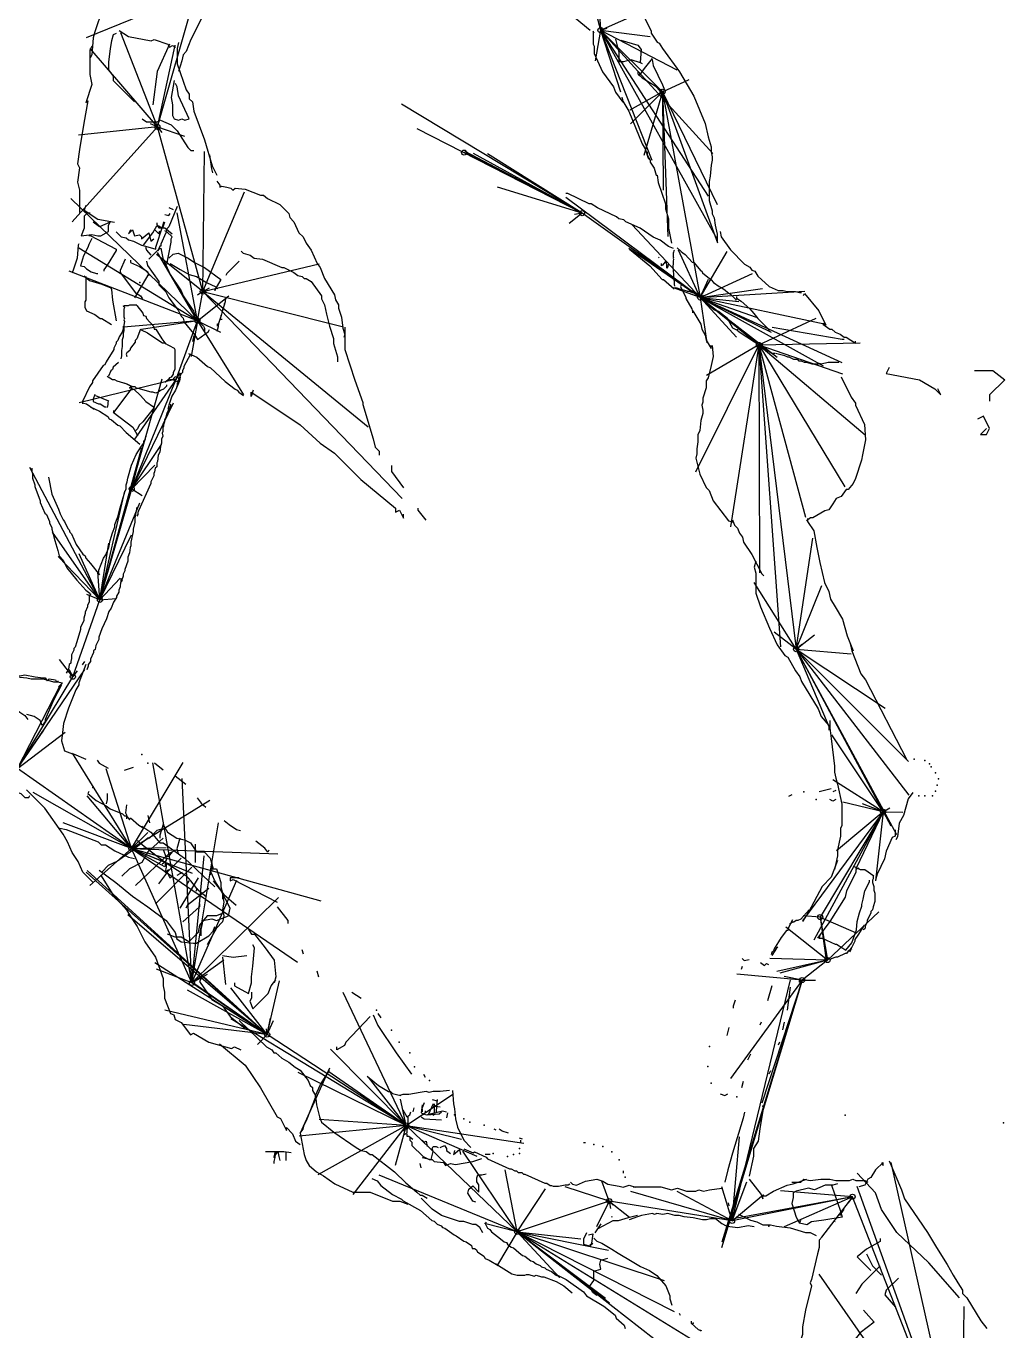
# Model space of a CAD drawing. Header units: millimetres. Extents: x -8 to 158, y -16 to 290.
# Drawn here: x 14.8 to 53.4, y 140.5 to 191.9 of the extents above; entities that cross this region are included whole.
import ezdxf

# ---------------------------------------------------------------- set-up
doc = ezdxf.new("R2010")
doc.units = ezdxf.units.MM
doc.linetypes.add('DASH', pattern=[0.6, 0.3, -0.3])

msp = doc.modelspace()

# ---------------------------------------------------------------- linework, layer by layer
at = {"layer": 'Shots', "color": 1}
for p, q in [((35.948, 197.602), (37.466, 191.752)), ((20.02, 187.938), (21.528, 193.208)), ((37.466, 191.752), (39.918, 189.324)), ((39.918, 189.324), (41.396, 181.222)), ((21.81, 181.456), (20.02, 187.938)), ((36.746, 184.542), (32.1, 186.928)), ((41.396, 181.222), (36.746, 184.542)), ((21.596, 180.306), (21.81, 181.456)), ((41.396, 181.222), (41.396, 181.222)), ((41.396, 181.222), (43.712, 179.35)), ((20.764, 178.002), (21.596, 180.306)), ((43.712, 179.35), (45.172, 167.366)), ((19.01, 173.682), (20.764, 178.002)), ((17.758, 169.31), (19.01, 173.682)), ((16.69, 166.278), (17.758, 169.31)), ((45.172, 167.366), (48.6, 160.962)), ((14.508, 162.664), (16.69, 166.278)), ((18.994, 159.51), (14.508, 162.664)), ((48.6, 160.962), (46.126, 156.812)), ((21.378, 154.216), (18.994, 159.51)), ((46.126, 156.812), (46.414, 155.12)), ((46.414, 155.12), (45.41, 154.328)), ((24.342, 152.182), (21.378, 154.216)), ((29.82, 148.602), (24.342, 152.182)), ((34.194, 144.412), (29.82, 148.602)), ((37.81, 145.624), (34.194, 144.412)), ((42.65, 144.84), (37.81, 145.624)), ((47.4, 145.794), (42.65, 144.84)), ((51.718, 134.686), (47.4, 145.794))]:
    msp.add_line(p, q, dxfattribs=at)
for centre in [(37.466, 191.752), (39.918, 189.324), (20.02, 187.938), (32.1, 186.928), (36.746, 184.542), (21.81, 181.456), (41.396, 181.222), (41.396, 181.222), (21.596, 180.306), (43.712, 179.35), (20.764, 178.002), (19.01, 173.682), (17.758, 169.31), (45.172, 167.366), (16.69, 166.278), (48.6, 160.962), (18.994, 159.51), (46.126, 156.812), (46.414, 155.12), (21.378, 154.216), (45.41, 154.328), (24.342, 152.182), (29.82, 148.602), (37.81, 145.624), (47.4, 145.794), (34.194, 144.412), (42.65, 144.84)]:
    msp.add_circle(centre, 0.1, dxfattribs=at)
at = {"layer": 'Sketch', "color": 0}
for points in [[(34.146, 198.556), (34.146, 198.196), (34.226, 197.796), (34.266, 197.596), (34.586, 196.916), (34.626, 196.716), (34.906, 195.836), (34.986, 195.476), (35.226, 194.836), (35.466, 194.236), (35.586, 194.036), (35.786, 193.636), (35.826, 193.476), (36.186, 192.676), (36.306, 192.516), (36.466, 192.236), (37.066, 191.756)], [(18.936, 194.686), (18.636, 194.386), (18.156, 193.426), (18.036, 193.006), (17.916, 192.826), (17.856, 192.586), (17.556, 191.686), (17.496, 191.446), (17.436, 190.786), (17.376, 190.666)], [(22.176, 193.066), (21.336, 191.386), (21.156, 190.906), (21.036, 190.786), (20.976, 190.546), (20.856, 190.126)], [(39.066, 192.516), (39.466, 191.716), (39.466, 191.636), (39.706, 191.276), (39.786, 191.236), (39.906, 191.036), (40.586, 190.116), (41.146, 189.156), (41.586, 188.076), (41.706, 187.556), (41.826, 187.156), (41.826, 186.956), (41.866, 186.756), (41.866, 186.636), (41.826, 186.436), (41.786, 185.996), (41.746, 185.796), (41.746, 185.036), (41.866, 184.636), (41.866, 184.516), (41.946, 184.356), (41.986, 184.076), (42.066, 183.716), (42.066, 183.396)], [(20.856, 191.266), (20.796, 191.026), (20.796, 190.426), (21.156, 189.406), (21.276, 189.226), (21.276, 189.046), (21.396, 188.926), (21.456, 188.566), (21.876, 187.426), (22.176, 186.406), (22.356, 186.046)], [(37.226, 191.636), (37.186, 191.716), (37.186, 191.196), (37.226, 191.116), (37.226, 190.836), (37.546, 190.116), (37.986, 189.516), (38.066, 189.316), (38.346, 188.916), (38.346, 189.036)], [(17.436, 191.126), (17.356, 190.966), (17.356, 190.006), (17.436, 189.606), (17.196, 188.886), (17.276, 188.966), (17.116, 188.086), (16.956, 187.046), (16.876, 186.486), (16.956, 186.326), (16.876, 185.766), (16.956, 185.446), (16.956, 184.566)], [(38.306, 189.116), (38.346, 188.956), (38.586, 188.556), (39.106, 187.276), (39.226, 187.076), (39.346, 186.716), (39.426, 186.636)], [(22.076, 186.846), (22.156, 186.286), (22.196, 186.126)], [(39.306, 186.956), (39.306, 186.836), (39.426, 186.636), (39.426, 186.556), (39.586, 186.316), (39.666, 186.036), (39.706, 186.036), (39.746, 185.756), (40.026, 184.916), (40.026, 184.716), (40.146, 184.316), (40.146, 183.956), (40.186, 183.756), (40.266, 183.356)], [(22.356, 185.806), (22.476, 185.646), (22.476, 185.566), (22.556, 185.606), (22.756, 185.566), (22.916, 185.526), (22.996, 185.446), (23.076, 185.526), (23.476, 185.486), (24.076, 185.246), (24.196, 185.246), (24.356, 185.126), (24.836, 184.886), (25.196, 184.526), (25.236, 184.366), (25.396, 184.206), (25.596, 183.766), (25.756, 183.606), (25.876, 183.366), (26.076, 183.086), (26.316, 182.566), (26.436, 182.406), (26.596, 181.966), (26.996, 181.326), (27.036, 181.126), (27.156, 180.926), (27.156, 180.806), (27.276, 180.446), (27.316, 180.006), (27.396, 179.766), (27.356, 179.646)], [(40.346, 183.156), (40.146, 183.236), (39.826, 183.476), (39.546, 183.596), (39.026, 183.956), (38.466, 184.196), (38.386, 184.276), (38.186, 184.316), (38.106, 184.396), (37.346, 184.756), (37.106, 184.916), (37.026, 184.916), (36.186, 185.316), (36.106, 185.316)], [(42.186, 183.816), (42.226, 183.616), (42.586, 183.096), (43.146, 182.536), (43.346, 182.416), (43.426, 182.296), (43.546, 182.256), (43.666, 182.056), (44.106, 181.656), (44.466, 181.496), (44.666, 181.496), (44.826, 181.456), (45.146, 181.456), (45.306, 181.416), (45.386, 181.416)], [(16.926, 183.336), (16.896, 183.276), (16.866, 182.766), (16.686, 182.256), (16.656, 182.196)], [(38.606, 183.126), (39.416, 182.466), (39.896, 181.926), (39.956, 181.926), (40.376, 181.566)], [(40.666, 181.736), (40.626, 181.656), (40.826, 181.216), (40.826, 181.176), (41.066, 180.776), (41.106, 180.616), (41.106, 180.696), (41.226, 180.496), (41.426, 180.176), (41.466, 179.976), (41.586, 179.736), (41.626, 179.536), (41.826, 179.216), (41.826, 179.336)], [(45.466, 181.296), (45.506, 181.376), (46.066, 180.696), (46.346, 180.136), (46.266, 180.216)], [(18.666, 180.096), (18.666, 179.976), (18.636, 179.856), (18.516, 179.676), (18.456, 179.526), (18.396, 179.466), (18.396, 179.406), (18.306, 179.226), (18.306, 179.166), (18.006, 178.686), (17.946, 178.566), (17.886, 178.536), (17.466, 177.936), (17.466, 177.876), (17.346, 177.696), (17.076, 177.126), (17.076, 177.036)], [(27.396, 180.046), (27.396, 179.166), (27.796, 177.966), (28.116, 177.086), (28.116, 177.006), (28.516, 175.646), (28.596, 175.326), (28.756, 175.166), (28.756, 175.006)], [(46.226, 180.176), (46.506, 179.976), (46.586, 179.976), (46.706, 179.856), (46.906, 179.776), (47.066, 179.656), (47.146, 179.656), (47.506, 179.416), (47.506, 179.496)], [(21.366, 178.986), (21.306, 178.956), (21.066, 178.506), (21.066, 178.446), (21.006, 178.326), (21.006, 178.266), (20.946, 178.206), (20.796, 177.816), (20.796, 177.756), (20.766, 177.696)], [(21.246, 179.016), (21.576, 178.866), (21.996, 178.506), (22.116, 178.446), (22.686, 177.906), (23.076, 177.606), (23.166, 177.576), (23.226, 177.486), (23.406, 177.366)], [(41.866, 179.336), (41.906, 178.896), (41.826, 178.536), (41.706, 178.056), (41.626, 177.936), (41.626, 177.656), (41.506, 177.256), (41.506, 177.096), (41.466, 176.976), (41.506, 176.776), (41.506, 176.656), (41.426, 176.376), (41.386, 175.976), (41.306, 175.816), (41.306, 175.536), (41.266, 175.256), (41.266, 175.056), (41.226, 174.896), (41.386, 174.256), (41.626, 173.736), (41.746, 173.616), (41.906, 173.216), (42.506, 172.416), (42.706, 172.376)], [(48.836, 178.462), (48.716, 178.222), (50.036, 177.982), (50.636, 177.622), (50.876, 177.382), (50.756, 177.622)], [(20.916, 178.086), (20.886, 177.936), (20.736, 177.576), (20.586, 177.336), (20.466, 176.976), (20.436, 176.826)], [(46.946, 178.096), (47.346, 177.296), (47.506, 177.056), (47.506, 176.976), (47.866, 176.216), (47.906, 175.616), (47.866, 175.416), (47.786, 175.016), (47.746, 174.816), (47.506, 174.096), (47.426, 173.896), (47.226, 173.656), (47.146, 173.656), (46.946, 173.376), (46.746, 173.296), (46.626, 173.096), (46.466, 172.856), (46.306, 172.816), (45.826, 172.536), (45.746, 172.536), (45.586, 172.416)], [(52.196, 178.342), (52.916, 178.342), (53.396, 177.982), (52.796, 177.382), (52.796, 177.142)], [(23.796, 177.566), (23.716, 177.326), (23.716, 177.486), (24.916, 176.686), (25.636, 176.206), (26.436, 175.486), (26.996, 175.086), (28.036, 174.046), (29.396, 172.926), (29.396, 172.766), (29.556, 172.846), (29.716, 172.526), (29.716, 172.686)], [(17.046, 177.126), (17.076, 177.066), (17.226, 177.036), (17.526, 176.826)], [(17.376, 176.916), (17.736, 176.736), (18.066, 176.526), (18.126, 176.436), (18.216, 176.406), (18.456, 176.196), (18.546, 176.166), (18.786, 175.896), (19.326, 175.446)], [(20.536, 177.016), (20.536, 176.956), (20.386, 176.656), (20.356, 176.506), (20.296, 176.386), (20.296, 176.326), (20.266, 176.206), (20.266, 176.146), (20.236, 176.086), (20.236, 175.936), (20.206, 175.876), (20.236, 175.756), (20.176, 175.636), (20.176, 175.486), (20.146, 175.366), (20.116, 175.126), (20.056, 175.006), (20.026, 174.766), (19.996, 174.706), (19.996, 174.556), (19.936, 174.496), (19.906, 174.346), (19.876, 174.286), (19.876, 174.196), (19.756, 173.956), (19.756, 173.896), (19.276, 172.816), (19.246, 172.756), (19.246, 172.666), (19.216, 172.606)], [(52.676, 176.062), (52.436, 175.822), (52.676, 175.822), (52.796, 176.062), (52.556, 176.542), (52.316, 176.422)], [(17.716, 170.386), (17.716, 170.476), (17.896, 170.956), (17.986, 171.076), (18.106, 171.376), (18.166, 171.646), (18.256, 171.946), (18.346, 172.186), (18.346, 172.276), (18.466, 172.576), (18.526, 172.846), (18.736, 173.566), (18.796, 173.686), (18.796, 173.836), (18.826, 173.956), (18.856, 174.106), (19.006, 174.616), (19.186, 175.036), (19.396, 175.366), (19.486, 175.486), (19.486, 175.546), (19.546, 175.636), (19.546, 175.696), (19.576, 175.756)], [(15.076, 174.496), (15.076, 174.496), (15.076, 174.376), (15.106, 174.256), (15.106, 174.106), (15.196, 173.836), (15.196, 173.776), (15.406, 173.206), (15.406, 173.146), (15.586, 172.726), (15.646, 172.666), (15.766, 172.396), (15.766, 172.336), (15.856, 172.156), (15.856, 172.096), (15.976, 171.646), (16.096, 171.256), (16.156, 171.046), (16.306, 170.866), (16.456, 170.566), (16.846, 170.086), (17.206, 169.696), (17.356, 169.576), (17.386, 169.516)], [(29.236, 174.606), (29.236, 174.366), (29.716, 173.726)], [(15.736, 174.136), (15.856, 173.476), (16.126, 172.876), (16.186, 172.696), (16.306, 172.456), (16.366, 172.396), (16.486, 172.126), (16.546, 172.066), (16.576, 171.976), (16.636, 171.916), (16.816, 171.496), (17.086, 171.106), (17.176, 171.046), (17.206, 170.956), (17.386, 170.746), (17.746, 170.296)], [(19.216, 172.966), (19.186, 172.816), (19.126, 172.546), (19.126, 172.366), (19.066, 172.096), (19.066, 172.006), (19.036, 171.886), (19.006, 171.706), (18.976, 171.586), (18.976, 171.436), (18.946, 171.376), (18.916, 171.166), (18.856, 170.986), (18.856, 170.836), (18.736, 170.506), (18.736, 170.446), (18.676, 170.326), (18.676, 170.236), (18.586, 169.996), (18.646, 170.086)], [(30.276, 172.926), (30.276, 172.846), (30.596, 172.446)], [(42.666, 172.456), (42.746, 172.256), (42.866, 172.136), (42.946, 171.936), (43.066, 171.776), (43.106, 171.576), (43.426, 171.096), (43.826, 170.336), (43.906, 170.256)], [(45.626, 172.514), (45.626, 172.394), (45.866, 172.034), (45.986, 171.374), (46.106, 170.774), (46.286, 169.994), (46.466, 169.634), (46.526, 169.334), (46.706, 169.034), (47.006, 168.554), (47.186, 167.894), (47.426, 167.294)], [(43.586, 170.834), (43.526, 170.594), (43.586, 170.354), (43.586, 169.574), (43.766, 169.034), (44.126, 168.194), (44.426, 167.534), (44.726, 167.114), (44.846, 167.054), (45.146, 166.514), (45.326, 166.274), (45.386, 166.094), (46.046, 165.014), (46.166, 164.714), (46.466, 164.354), (46.466, 164.174)], [(18.586, 170.146), (18.586, 170.026), (18.556, 169.876), (18.556, 169.816), (18.496, 169.696), (18.496, 169.606), (18.406, 169.456), (18.406, 169.396), (18.286, 169.216), (18.196, 168.976), (18.106, 168.856), (18.016, 168.556), (17.836, 168.166), (17.716, 167.836), (17.716, 167.746), (17.596, 167.506), (17.566, 167.356), (17.506, 167.296), (17.506, 167.236), (17.386, 166.966), (17.386, 166.876), (17.296, 166.756), (17.296, 166.696), (17.236, 166.546)], [(17.386, 169.546), (17.326, 169.426), (17.326, 169.216), (17.266, 169.096), (17.266, 169.036), (17.176, 168.826), (17.176, 168.766), (17.116, 168.586), (17.116, 168.496), (16.996, 168.226), (16.996, 168.136), (16.846, 167.656), (16.786, 167.446), (16.726, 167.386), (16.726, 167.326), (16.636, 167.146), (16.636, 166.996), (16.606, 166.876), (16.606, 166.816), (16.546, 166.756), (16.516, 166.576), (16.426, 166.426)], [(47.306, 167.594), (47.366, 167.294), (47.726, 166.394), (47.906, 166.154), (49.526, 163.034)], [(17.202, 166.758), (16.922, 166.038), (16.922, 165.958), (16.802, 165.758), (16.522, 165.038), (16.322, 164.438), (16.282, 164.078), (16.242, 163.758), (16.362, 163.358), (16.682, 163.238)], [(13.802, 165.638), (14.082, 166.038), (14.322, 166.278), (14.322, 166.358), (14.602, 166.318), (14.802, 166.358), (15.202, 166.278), (15.522, 166.238), (15.602, 166.238), (15.682, 166.118), (15.762, 166.198), (16.002, 166.158), (16.042, 166.078), (16.122, 166.118)], [(46.5, 164.562), (46.5, 164.262), (46.56, 163.842), (46.68, 162.762), (46.68, 162.522), (46.74, 162.282), (46.8, 162.042), (46.98, 161.262), (46.98, 160.422), (46.92, 160.302), (46.92, 160.002), (46.8, 159.462), (46.8, 159.222), (46.74, 158.922), (46.68, 158.682)], [(11.162, 163.598), (11.362, 163.438), (11.682, 163.318), (12.162, 162.958), (12.722, 162.718), (13.242, 162.478), (14.002, 162.038), (14.402, 161.758), (14.642, 161.678), (14.802, 161.518), (14.962, 161.518), (15.002, 161.598)], [(16.722, 163.238), (17.202, 163.038)], [(17.642, 162.998), (17.722, 162.878), (18.082, 162.678)], [(18.722, 162.598), (19.082, 162.718)], [(19.912, 162.888), (20.242, 162.618)], [(20.722, 162.378), (21.142, 162.048)], [(17.502, 158.158), (17.082, 158.578), (16.902, 158.998), (16.662, 159.358), (16.482, 159.778), (16.302, 160.078), (15.582, 161.098), (14.862, 161.818)], [(21.592, 161.508), (21.742, 161.298), (21.922, 161.148)], [(45, 161.622), (44.88, 161.562)], [(46.56, 161.862), (46.08, 161.742)], [(46.74, 161.442), (46.62, 161.382), (46.5, 161.442)], [(46.74, 161.802), (46.62, 161.742)], [(49.766, 161.714), (49.586, 161.474), (49.406, 160.814), (49.226, 160.514), (49.166, 159.974), (49.106, 159.854)], [(23.292, 160.208), (23.132, 160.248), (22.852, 160.448), (22.652, 160.608)], [(49.08, 160.242), (49.08, 160.002), (48.96, 159.942), (48.72, 159.402), (48.66, 159.102), (48.36, 158.502), (48.3, 158.262)], [(24.412, 159.448), (24.372, 159.368), (24.252, 159.528), (23.892, 159.808)], [(46.8, 159.042), (46.56, 158.382), (46.2, 158.022), (45.66, 157.002), (45.42, 156.642)], [(17.782, 158.478), (18.262, 157.698), (18.802, 157.098), (18.982, 156.798), (19.222, 156.438), (19.522, 155.838), (19.942, 155.238), (20.242, 154.398), (20.242, 154.098), (20.302, 153.858), (20.302, 153.618), (20.542, 153.018), (20.662, 152.958), (20.722, 152.778), (20.962, 152.658), (21.322, 152.178), (21.442, 152.238), (22.042, 151.878), (22.702, 151.698), (22.942, 151.638), (23.062, 151.698), (23.302, 151.578)], [(23.242, 158.358), (22.882, 158.358), (22.882, 158.238), (23.002, 158.298), (24.742, 157.398)], [(48.21, 158.442), (48.21, 158.322), (48.18, 158.262), (48.18, 158.172), (48.24, 158.022), (48.24, 157.872), (48.27, 157.752), (48.27, 157.422), (48.21, 157.212), (48.18, 157.092), (48.12, 157.032), (48.12, 156.972), (47.97, 156.672), (47.97, 156.612), (47.91, 156.492), (47.88, 156.342), (47.82, 156.312)], [(24.742, 157.218), (25.162, 156.678), (25.162, 156.558)], [(45.69, 157.092), (45.36, 156.732), (45.24, 156.672), (45.18, 156.672), (45.09, 156.612), (45.03, 156.612), (44.91, 156.522)], [(45.03, 156.702), (44.88, 156.402), (44.85, 156.282), (44.79, 156.282), (44.58, 156.012), (44.31, 155.562), (44.28, 155.472), (44.22, 155.412), (44.19, 155.322)], [(47.85, 156.492), (47.61, 156.102), (47.49, 155.922), (47.49, 155.862), (47.37, 155.622), (47.31, 155.562), (47.31, 155.502), (47.28, 155.442)], [(25.702, 155.538), (25.762, 155.358)], [(44.46, 155.622), (44.4, 155.592), (44.22, 155.292)], [(47.37, 155.562), (47.22, 155.472), (47.16, 155.382), (47.1, 155.382), (46.8, 155.232), (46.74, 155.232), (46.56, 155.172), (46.5, 155.112)], [(43.05, 154.862), (43.01, 154.742)], [(43.05, 155.182), (43.13, 155.102), (43.33, 155.142)], [(43.77, 155.022), (43.93, 154.902), (44.01, 154.982), (44.09, 154.942)], [(26.302, 154.698), (26.362, 154.458)], [(27.682, 153.858), (28.042, 153.618)], [(44.222, 154.108), (44.042, 153.508)], [(44.942, 154.048), (44.822, 153.148)], [(42.77, 153.542), (42.69, 153.302), (42.69, 153.222)], [(28.402, 152.898), (27.442, 151.878), (27.382, 151.758), (27.082, 151.578), (27.082, 151.698)], [(28.522, 152.958), (28.702, 152.538), (29.422, 151.458), (30.022, 150.618)], [(28.702, 153.018), (28.822, 152.838)], [(42.53, 152.462), (42.45, 152.142)], [(43.802, 152.668), (43.742, 152.548)], [(44.702, 152.668), (44.642, 152.368)], [(22.462, 151.818), (23.482, 150.978), (24.082, 150.078), (24.742, 148.938), (24.862, 148.878), (25.102, 148.398), (25.102, 148.518), (25.342, 148.278), (25.462, 147.978), (25.642, 147.858)], [(44.522, 151.888), (44.462, 151.768)], [(43.382, 151.408), (43.262, 151.168)], [(30.502, 150.618), (30.562, 150.498)], [(44.162, 150.748), (44.102, 150.628)], [(28.282, 150.538), (28.722, 150.178), (29.122, 149.938), (29.202, 149.938), (29.282, 149.858), (29.442, 149.818), (29.602, 149.778)], [(43.082, 150.328), (43.022, 150.088)], [(31.522, 149.978), (31.162, 149.938), (30.882, 149.938), (30.722, 149.898), (30.602, 149.938), (30.362, 149.898), (29.922, 149.818), (29.682, 149.818), (29.562, 149.778)], [(31.642, 149.978), (31.682, 149.458), (31.722, 149.258), (31.762, 148.858), (31.842, 148.538), (32.082, 148.018), (32.362, 147.738)], [(42.182, 149.848), (42.362, 149.788), (42.482, 149.848)], [(29.682, 149.218), (29.842, 148.938), (29.962, 149.018), (30.002, 149.138)], [(43.142, 149.128), (43.082, 148.888), (42.662, 147.508), (42.482, 146.848), (42.362, 146.368)], [(43.862, 149.188), (43.742, 148.468), (43.682, 147.988), (43.502, 147.688), (43.502, 147.388), (43.322, 146.608), (43.322, 146.608)], [(29.882, 148.978), (29.882, 148.578), (29.842, 148.418), (29.842, 148.298)], [(25.642, 148.298), (25.802, 147.458), (25.882, 147.218), (26.002, 147.018), (26.282, 146.778), (26.562, 146.618), (27.002, 146.298), (27.722, 145.978), (28.402, 145.978), (29.282, 145.618), (29.562, 145.618), (29.882, 145.498)], [(29.842, 148.298), (29.722, 148.218)], [(29.842, 148.258), (29.842, 148.178), (29.922, 148.178), (30.082, 148.058)], [(33.362, 148.418), (33.282, 148.458)], [(33.842, 148.298), (33.602, 148.378), (33.482, 148.458)], [(34.402, 148.058), (34.282, 148.098)], [(32.092, 147.678), (32.452, 147.528), (32.512, 147.558), (32.962, 147.348), (33.022, 147.288), (33.892, 146.898), (33.952, 146.898), (34.102, 146.808), (34.162, 146.808), (34.222, 146.748), (34.372, 146.748), (34.432, 146.688), (34.492, 146.688), (35.272, 146.328), (35.362, 146.328), (35.482, 146.238), (35.542, 146.238), (35.602, 146.208), (35.812, 146.208), (36.082, 146.268), (36.202, 146.268), (36.262, 146.298)], [(34.322, 148.018), (34.322, 147.938)], [(36.802, 147.928), (36.882, 147.928)], [(33.122, 147.458), (32.922, 147.458)], [(48.542, 147.148), (48.602, 147.028), (48.602, 147.148), (48.302, 146.848), (48.122, 146.548), (48.002, 146.488), (47.882, 146.248), (47.642, 146.188)], [(48.842, 147.208), (49.322, 146.068), (49.442, 145.708), (50.342, 144.388), (50.702, 143.788), (51.122, 143.128), (51.362, 142.708), (51.542, 142.408), (51.722, 142.108), (51.722, 141.988), (51.902, 141.808), (52.442, 140.908), (52.682, 140.608)], [(28.462, 146.508), (28.672, 146.418), (28.822, 146.238), (29.272, 145.878), (29.632, 145.698), (29.692, 145.638), (30.382, 145.248), (30.832, 144.858), (30.922, 144.828), (31.042, 144.708), (31.192, 144.648), (31.252, 144.588), (31.342, 144.558), (31.702, 144.288), (31.792, 144.258), (32.092, 144.048), (32.182, 144.018), (32.392, 143.868), (32.422, 143.748), (32.512, 143.748), (32.572, 143.718), (32.632, 143.628), (32.872, 143.448), (32.932, 143.358), (33.082, 143.298), (33.442, 143.088)], [(38.362, 146.808), (38.362, 146.728)], [(51.602, 141.808), (50.402, 143.188), (49.142, 144.388), (48.542, 145.288), (48.302, 145.948), (47.582, 146.728)], [(36.282, 146.368), (36.362, 146.288), (36.522, 146.248), (36.882, 146.408), (37.322, 146.488), (37.562, 146.408), (37.762, 146.288), (38.202, 146.208), (38.362, 146.168), (38.602, 146.248), (38.842, 146.168)], [(38.762, 146.188), (39.842, 146.188), (40.262, 146.068), (40.502, 146.128), (40.862, 146.008), (41.222, 146.008), (41.342, 146.068), (41.522, 146.008), (41.762, 146.068), (42.242, 146.128)], [(43.322, 146.488), (43.802, 145.888), (43.862, 145.708), (43.862, 145.828), (43.982, 145.828), (44.282, 146.008), (44.822, 146.248), (45.062, 146.308), (45.602, 146.488)], [(45.002, 146.368), (45.362, 146.368), (45.482, 146.488), (45.722, 146.428), (46.142, 146.488), (46.502, 146.488), (46.742, 146.428), (47.282, 146.428), (47.402, 146.488), (47.522, 146.428), (47.882, 146.428), (48.002, 146.368)], [(38.922, 145.048), (38.562, 144.968), (38.162, 144.848), (37.962, 144.848), (37.362, 144.528)], [(42.242, 144.728), (42.002, 144.928), (41.802, 144.928), (41.642, 144.888), (41.482, 144.888), (41.122, 144.968), (40.762, 145.008), (40.562, 145.048), (40.402, 145.048), (40.122, 145.128), (39.922, 145.088), (39.682, 145.128), (39.602, 145.088), (39.522, 145.128), (39.082, 145.048), (38.922, 145.008), (38.602, 144.888)], [(42.902, 145.108), (43.382, 144.868), (43.622, 144.808), (43.862, 144.688), (44.162, 144.688), (44.402, 144.628), (44.942, 144.568), (45.542, 144.388), (45.722, 144.388), (45.962, 144.268)], [(37.482, 144.728), (37.242, 144.368)], [(43.522, 144.608), (43.282, 144.648), (42.882, 144.568), (42.562, 144.608), (42.402, 144.648), (42.202, 144.768)], [(36.922, 144.368), (36.802, 144.128), (36.802, 143.928), (37.082, 143.848), (37.082, 143.928)], [(37.002, 144.288), (37.162, 144.328), (37.122, 143.968), (37.082, 143.888), (37.162, 143.968)], [(37.202, 144.168), (37.322, 144.048), (37.522, 143.968), (37.722, 143.848), (37.922, 143.728), (38.162, 143.568), (38.722, 143.248), (39.042, 143.048), (39.402, 142.888), (39.682, 142.688), (40.042, 142.288), (40.202, 141.888), (40.202, 141.768), (40.282, 141.528)], [(46.202, 144.208), (46.082, 144.088), (46.082, 143.788), (46.022, 143.548), (45.782, 142.528), (45.722, 142.408), (45.782, 142.288), (45.542, 141.328), (45.422, 140.668), (45.422, 140.368), (45.182, 139.588), (45.002, 138.868), (44.822, 138.148), (44.822, 137.608), (45.002, 136.948), (45.422, 136.648), (46.022, 135.988), (46.082, 135.808), (46.202, 135.808), (46.742, 135.268), (47.162, 134.788)], [(33.352, 143.148), (33.982, 142.758), (34.192, 142.698), (34.492, 142.698), (34.552, 142.728), (34.642, 142.728), (34.852, 142.668), (34.942, 142.698), (35.152, 142.638), (35.242, 142.638), (35.722, 142.458), (36.022, 142.278), (36.352, 142.008)], [(35.722, 142.728), (36.122, 142.528), (36.802, 142.048), (36.922, 141.888), (37.602, 141.488), (38.042, 141.128), (38.082, 141.008), (38.402, 140.728), (38.442, 140.608)], [(40.562, 141.208), (40.602, 141.128)], [(41.042, 140.888), (41.042, 140.808), (41.322, 140.568), (41.442, 140.528)]]:
    msp.add_lwpolyline(points, dxfattribs=at)
at = {"layer": 'Sketch', "color": 9}
for points in [[(18.516, 191.746), (18.876, 191.506), (19.776, 191.326), (19.896, 191.386), (20.436, 191.206), (20.496, 191.086), (20.616, 191.146), (20.736, 191.086)], [(18.396, 191.626), (18.276, 191.566), (18.216, 191.326), (18.156, 191.026), (18.096, 190.486), (18.096, 190.186), (18.276, 189.946), (18.276, 189.766), (19.116, 188.926)], [(38.066, 191.396), (38.186, 190.876), (38.186, 190.516), (38.386, 190.516), (38.666, 190.596), (39.026, 190.476), (39.106, 190.436)], [(38.266, 191.356), (38.946, 191.156), (39.066, 190.996), (39.026, 190.476)], [(20.496, 191.206), (20.016, 190.126), (19.836, 188.806)], [(39.506, 190.636), (39.186, 190.236), (38.986, 189.956), (39.026, 190.036)], [(39.506, 190.596), (39.546, 190.356), (39.906, 189.596), (39.986, 189.396)], [(20.676, 189.766), (20.556, 189.106), (20.616, 188.806), (20.616, 188.386), (20.676, 188.266), (20.856, 188.206), (20.976, 188.266), (21.096, 188.206), (21.276, 188.266), (20.856, 189.166), (20.796, 189.526), (20.736, 189.646)], [(38.946, 190.116), (38.946, 190.036), (39.106, 189.876), (39.626, 189.556), (39.826, 189.356), (39.946, 189.316)], [(19.416, 188.266), (19.596, 188.146), (20.016, 188.146), (20.136, 188.206), (20.556, 188.026), (20.796, 187.786), (21.216, 187.126), (21.336, 187.006), (21.456, 187.006)], [(17.376, 184.546), (17.256, 184.546), (17.136, 184.426), (17.136, 183.946), (17.016, 183.646), (17.436, 183.706), (17.676, 183.646), (17.796, 183.646), (18.096, 183.826), (18.096, 184.066), (18.156, 184.186), (17.736, 184.006), (17.496, 184.186)], [(17.196, 184.846), (17.136, 184.666), (17.676, 184.306), (18.336, 184.186)], [(19.476, 183.286), (19.836, 183.766), (19.996, 184.046), (20.076, 184.046), (20.196, 183.966), (20.316, 183.966), (20.596, 183.726)], [(17.436, 183.546), (17.316, 183.306), (17.286, 183.186), (17.106, 182.856), (16.986, 182.466), (17.136, 182.436), (17.226, 182.346), (17.406, 182.226), (17.616, 182.166), (17.676, 182.166)], [(17.316, 183.666), (17.376, 183.666), (18.396, 183.126), (18.396, 183.066), (18.036, 182.496), (17.916, 182.316), (17.916, 182.256)], [(20.396, 182.526), (20.556, 183.406), (20.556, 183.526), (20.596, 183.606), (20.396, 183.806), (20.316, 183.846)], [(19.556, 183.206), (19.596, 183.086), (19.756, 182.886)], [(19.676, 182.726), (20.076, 183.126), (20.156, 183.166), (20.156, 183.166), (20.236, 182.766), (20.516, 182.126), (20.956, 181.486), (21.036, 181.286), (21.436, 180.686), (21.476, 180.566), (21.596, 180.446), (21.676, 180.326), (21.676, 180.246), (21.836, 180.086), (21.876, 180.006), (21.876, 179.846)], [(23.316, 183.046), (23.396, 182.966), (23.676, 182.886), (23.836, 182.766), (24.156, 182.726), (24.916, 182.406), (24.996, 182.406), (25.396, 182.206), (25.556, 182.086), (25.716, 182.046), (25.796, 181.966), (25.876, 181.966), (26.076, 181.846), (26.476, 181.286), (26.476, 181.166), (26.596, 180.926), (26.676, 180.566), (26.796, 180.086), (26.956, 179.606), (26.956, 179.406), (27.116, 178.886), (27.116, 178.686)], [(18.756, 182.726), (18.556, 182.286), (18.556, 182.206), (19.156, 181.406), (19.356, 181.286), (19.436, 181.166)], [(18.956, 182.686), (18.956, 182.606), (19.316, 182.446), (19.636, 182.246), (19.676, 182.086), (19.676, 182.166), (19.116, 181.206)], [(19.596, 182.646), (19.636, 182.486), (20.076, 181.846), (20.076, 181.726), (20.356, 181.446), (20.476, 181.206), (20.836, 180.726), (20.956, 180.486), (21.036, 180.406), (21.076, 180.246), (21.316, 179.966), (21.476, 179.766), (21.596, 179.566), (22.036, 179.886), (22.076, 179.966)], [(20.476, 182.766), (20.636, 182.926), (20.836, 182.966), (21.236, 182.766), (21.476, 182.606), (21.876, 182.406), (22.516, 181.926), (22.276, 181.526), (22.276, 181.486)], [(20.516, 182.566), (20.916, 182.326), (21.276, 182.126), (21.556, 182.046), (21.956, 181.806), (22.316, 181.646), (22.396, 181.566)], [(23.236, 182.646), (22.756, 182.166), (22.716, 182.086)], [(17.136, 182.076), (17.346, 181.896), (17.826, 181.746), (18.186, 181.596), (18.216, 181.536), (18.246, 181.116), (18.396, 180.306)], [(17.196, 182.046), (17.196, 181.116), (17.166, 181.056), (17.166, 180.846), (17.226, 180.696), (17.556, 180.546), (17.766, 180.396), (17.826, 180.396), (18.216, 180.156)], [(18.696, 180.876), (18.726, 180.816), (18.696, 180.756), (18.696, 180.456), (18.726, 180.396), (18.696, 180.336), (18.726, 180.276), (18.696, 180.126), (18.696, 179.916), (18.666, 179.796), (18.666, 179.676), (18.636, 179.556), (18.636, 179.286), (18.606, 179.136), (18.606, 178.926), (18.576, 178.806)], [(18.666, 180.876), (18.726, 180.906), (18.876, 180.906), (18.936, 180.936), (19.206, 180.936)], [(19.206, 180.906), (19.446, 180.606), (19.476, 180.516), (19.566, 180.486), (19.596, 180.396), (19.866, 180.096), (19.896, 179.976), (19.956, 179.976), (20.196, 179.586), (20.346, 179.376)], [(19.356, 179.976), (19.206, 179.586), (19.146, 179.526), (19.146, 179.466), (18.966, 179.226), (18.936, 179.136), (18.816, 179.046), (18.786, 178.986), (18.816, 178.896)], [(19.386, 179.946), (19.626, 179.826), (20.076, 179.526), (20.226, 179.436), (20.286, 179.436), (20.676, 179.226), (20.706, 179.166), (20.706, 178.386), (20.646, 178.266), (20.646, 178.206), (20.556, 178.086), (20.496, 178.056), (20.436, 177.966), (20.316, 177.876)], [(18.486, 178.656), (18.276, 178.476), (18.246, 178.386), (18.186, 178.326), (18.096, 178.116)], [(18.036, 178.116), (18.246, 177.996), (18.336, 177.996), (18.426, 177.936), (18.816, 177.816), (19.026, 177.696)], [(17.556, 177.396), (17.496, 177.216), (17.496, 177.126), (17.706, 177.036), (17.766, 177.036), (17.946, 176.916), (18.006, 176.916)], [(17.586, 177.366), (18.096, 177.156), (18.066, 177.096), (18.066, 177.006), (18.036, 176.886)], [(18.996, 177.636), (18.306, 176.706), (18.306, 176.766)], [(20.376, 177.786), (20.376, 177.726), (20.256, 177.606), (20.166, 177.576), (20.046, 177.486), (19.956, 177.456), (19.836, 177.486), (19.776, 177.486), (19.266, 177.636), (19.206, 177.636), (19.146, 177.696), (19.056, 177.696), (18.726, 177.846)], [(18.966, 177.726), (18.996, 177.636), (19.086, 177.606), (19.356, 177.366), (19.566, 177.126), (19.866, 176.916), (19.896, 176.826), (19.896, 176.886), (19.446, 176.316), (19.296, 176.196), (19.236, 176.046), (19.176, 175.986)], [(18.276, 176.706), (19.056, 176.106), (19.206, 175.836), (19.236, 175.776)], [(13.922, 165.598), (14.202, 166.118), (14.362, 166.358), (14.482, 166.278), (14.882, 166.238), (15.042, 166.198), (15.522, 166.198), (15.922, 166.078), (16.082, 166.078), (16.282, 166.038), (16.122, 165.878)], [(13.802, 165.598), (13.802, 165.518), (14.602, 164.878), (14.802, 164.758), (14.922, 164.598)], [(16.242, 165.958), (15.922, 165.358), (15.602, 164.598), (15.602, 164.518), (15.482, 164.358), (15.402, 164.558), (15.162, 164.718), (14.882, 164.798)], [(20.602, 159.378), (20.602, 159.378), (20.452, 159.198), (20.362, 159.168), (20.362, 159.168), (20.272, 159.438)], [(20.422, 159.108), (20.362, 159.108), (20.362, 159.048), (20.332, 158.988), (20.332, 158.808), (20.362, 158.928), (20.362, 158.778), (20.332, 158.598), (20.362, 158.658)], [(20.452, 158.688), (20.332, 158.568), (20.392, 158.598), (20.512, 158.358), (20.632, 158.448)], [(47.64, 158.742), (47.52, 158.682), (47.52, 158.562), (47.16, 157.842), (47.1, 157.602), (46.5, 156.642), (46.02, 155.982)], [(47.46, 158.802), (47.7, 158.682), (47.88, 158.682), (48.24, 158.442)], [(46.11, 156.102), (46.08, 155.982), (46.2, 155.982), (46.71, 155.742), (46.77, 155.742), (47.01, 155.592), (47.13, 155.502), (47.37, 155.802), (47.55, 156.312), (47.58, 156.642), (47.67, 156.972), (47.76, 157.242), (47.76, 157.302), (47.82, 157.512), (47.88, 157.842), (48.06, 158.202), (48.06, 158.262)], [(23.602, 156.318), (23.722, 156.138), (23.842, 156.138), (24.262, 155.598), (24.622, 155.118), (24.682, 154.458), (24.622, 154.218)], [(22.582, 155.298), (23.002, 155.238), (23.542, 155.298)], [(23.062, 154.218), (23.062, 154.098), (23.602, 153.798), (23.722, 154.218), (23.722, 154.458), (23.782, 154.878), (23.842, 155.598), (23.782, 155.718)], [(22.582, 155.238), (22.702, 154.158)], [(21.742, 154.398), (21.682, 154.278), (22.162, 153.558), (22.582, 153.318), (22.882, 152.898), (23.482, 152.418)], [(23.722, 153.858), (23.722, 153.618), (23.662, 153.498), (23.782, 153.198), (24.382, 153.798), (24.502, 154.098), (24.682, 154.338)], [(23.242, 152.738), (24.322, 151.698), (24.522, 151.578), (24.602, 151.458), (24.682, 151.458), (24.922, 151.258), (25.202, 151.098), (25.442, 150.898), (25.642, 150.778), (25.962, 150.378), (26.042, 150.178), (26.122, 150.098), (26.122, 149.978), (26.242, 149.778), (26.282, 149.418), (26.402, 148.938), (26.482, 148.738), (26.962, 148.338), (27.842, 147.738), (28.042, 147.618), (28.242, 147.578), (28.402, 147.458), (28.482, 147.458), (29.362, 146.778), (29.802, 146.338), (30.242, 145.978), (30.362, 145.858), (30.442, 145.858), (30.642, 145.738)], [(30.842, 149.618), (31.042, 149.578)], [(31.042, 149.618), (31.002, 149.178), (31.002, 149.098)], [(30.122, 149.298), (30.082, 149.138)], [(30.442, 149.418), (30.402, 149.098), (30.602, 149.018), (31.242, 149.178), (31.402, 149.138)], [(30.522, 149.498), (30.442, 149.298)], [(30.442, 149.258), (30.442, 149.138)], [(30.562, 149.178), (30.562, 149.098), (30.482, 149.018)], [(30.642, 149.018), (31.122, 149.058), (31.202, 149.138)], [(30.882, 149.458), (30.682, 149.018)], [(30.922, 149.458), (30.922, 149.098), (30.882, 148.978)], [(30.882, 149.378), (31.162, 149.338)], [(31.442, 149.098), (31.402, 148.898)], [(30.402, 148.938), (30.522, 148.858), (31.202, 148.818)], [(29.962, 148.138), (29.962, 148.018), (30.042, 147.938), (30.042, 147.818), (30.482, 147.378), (30.722, 147.258), (30.842, 147.258), (30.922, 147.178), (31.282, 147.138), (31.362, 147.018), (31.562, 147.098), (31.762, 147.058), (32.442, 147.178), (32.802, 147.298)], [(30.442, 148.018), (30.522, 147.938), (30.602, 147.978), (30.642, 147.778)], [(30.442, 147.338), (30.802, 147.258), (30.882, 147.578), (30.842, 147.698), (30.882, 147.778), (31.002, 147.778), (31.082, 147.738)], [(31.162, 147.738), (31.322, 147.818), (31.402, 147.698), (31.402, 147.618), (31.562, 147.498)], [(31.722, 147.618), (31.682, 147.458), (31.922, 147.658), (31.962, 147.458)], [(30.402, 146.938), (30.362, 147.098)], [(32.562, 145.578), (32.442, 145.618), (32.242, 145.938), (32.282, 146.098), (32.442, 146.218), (32.682, 145.978), (32.682, 146.258), (32.602, 146.378), (32.602, 146.538), (32.642, 146.658), (32.802, 146.658), (32.962, 146.698)], [(46.802, 146.308), (46.622, 146.248), (46.322, 146.248), (45.902, 146.068), (45.662, 146.128), (45.182, 146.008), (45.062, 145.948), (45.062, 145.768), (45.002, 145.528), (45.182, 144.988), (45.302, 144.748)], [(46.562, 146.248), (46.922, 145.228), (46.982, 144.988), (46.262, 144.868), (45.782, 144.808), (45.602, 144.688), (45.302, 144.748), (45.362, 144.868)], [(32.842, 144.378), (32.722, 144.578), (32.562, 144.698), (32.442, 144.698), (32.082, 144.818), (31.922, 144.818), (31.202, 145.058), (30.842, 145.298), (30.402, 145.738)], [(32.962, 144.798), (32.932, 144.738), (33.022, 144.558), (33.112, 144.498), (33.172, 144.408), (33.532, 144.138), (33.682, 144.018), (33.772, 143.988), (33.802, 143.928), (33.952, 143.808), (34.042, 143.778), (34.252, 143.598), (34.402, 143.478), (34.492, 143.448), (34.732, 143.268), (34.822, 143.238), (34.942, 143.148), (35.092, 143.088), (35.152, 143.028), (35.272, 142.998), (35.332, 142.938), (35.542, 142.848), (35.722, 142.698), (35.812, 142.668), (35.872, 142.608)], [(48.482, 144.148), (48.482, 144.028), (47.942, 143.728), (47.582, 143.428), (48.122, 142.888)], [(47.942, 143.548), (48.182, 143.068), (48.542, 142.708)], [(37.322, 141.898), (37.162, 142.018), (37.042, 142.258), (37.202, 142.498), (37.202, 142.858), (37.482, 142.938), (37.442, 143.138), (37.482, 143.298), (37.762, 143.378)], [(48.482, 143.068), (47.762, 142.348), (47.522, 141.988)], [(49.202, 142.588), (48.722, 142.108), (48.662, 141.928), (49.082, 141.448)], [(47.822, 141.328), (48.242, 140.848), (47.702, 140.428), (47.462, 140.128)]]:
    msp.add_lwpolyline(points, dxfattribs=at)
at = {"layer": 'Sketch', "color": 3}
for points in [[(20.796, 184.806), (20.476, 184.006), (20.396, 183.926), (20.356, 183.766), (20.156, 183.326), (20.156, 183.246), (20.116, 183.246), (20.036, 183.046)], [(20.476, 184.766), (20.636, 184.686)], [(18.396, 183.806), (18.596, 183.606), (18.796, 183.566), (18.876, 183.486), (19.076, 183.446), (19.396, 183.286), (19.556, 183.246), (19.956, 183.126), (19.956, 183.206), (20.236, 184.046), (20.276, 184.206)], [(19.996, 184.166), (19.996, 184.086), (20.076, 183.966), (20.236, 183.966), (20.316, 184.206)], [(20.316, 184.486), (20.476, 184.446), (20.516, 184.526)], [(18.956, 183.886), (18.876, 183.726), (19.036, 183.886), (19.116, 183.646), (19.316, 183.686), (19.396, 183.606), (19.396, 183.526), (19.676, 183.766), (19.756, 183.446), (19.876, 183.526)], [(19.916, 183.886), (20.076, 183.726), (20.116, 183.846)], [(40.486, 183.176), (40.646, 183.036), (40.706, 182.976), (40.806, 182.916), (41.086, 182.616), (41.146, 182.596), (41.426, 182.276), (41.466, 182.256), (41.486, 182.196), (41.826, 181.916), (41.926, 181.816), (42.146, 181.656), (42.286, 181.576), (42.386, 181.516), (42.466, 181.436), (42.586, 181.356), (42.826, 181.116), (42.806, 181.156)], [(40.322, 181.62), (40.382, 181.608), (40.43, 181.62), (40.454, 181.596), (40.478, 181.596), (40.586, 181.56), (40.778, 181.512), (40.874, 181.488), (40.898, 181.452), (40.898, 181.476), (40.946, 181.464), (41.078, 181.416), (41.174, 181.392), (41.222, 181.368)], [(44.336, 179.016), (44.216, 179.016), (42.896, 179.886), (42.866, 179.976), (42.866, 179.916), (42.686, 180.006), (42.476, 180.396), (42.116, 180.666), (41.966, 180.726), (41.726, 180.906), (41.336, 181.326), (41.156, 181.446), (41.096, 181.506)], [(22.746, 181.236), (22.686, 181.116), (22.686, 181.056), (22.566, 180.666), (22.536, 180.516), (22.416, 180.156), (22.416, 180.066), (22.356, 179.886)], [(42.826, 181.256), (42.826, 181.196), (43.006, 181.076), (43.346, 180.776), (43.506, 180.596), (43.666, 180.396), (44.026, 180.036), (44.126, 179.916)], [(22.566, 180.756), (22.626, 180.756)], [(22.386, 180.096), (22.386, 180.186), (22.446, 180.186)], [(22.506, 180.366), (22.566, 180.366)], [(44.226, 180.056), (46.986, 179.576), (47.066, 179.576)], [(46.856, 178.656), (46.436, 178.656), (46.166, 178.596), (46.106, 178.626), (46.046, 178.596), (45.806, 178.596), (45.596, 178.656), (45.506, 178.656), (45.386, 178.716), (45.296, 178.716), (45.236, 178.776), (45.086, 178.776), (44.906, 178.866), (44.846, 178.866), (44.726, 178.926), (44.576, 178.956), (44.366, 179.016)], [(17.322, 161.758), (17.282, 161.678), (17.602, 161.398), (18.002, 161.198), (18.162, 161.078), (18.642, 160.878), (18.722, 160.798), (18.802, 160.798), (18.922, 160.638), (18.962, 160.718), (19.282, 160.438), (19.482, 160.318)], [(18.042, 161.678), (18.042, 161.438), (18.002, 161.278)], [(18.802, 161.238), (18.762, 160.918), (18.802, 160.838), (18.802, 160.678)], [(19.402, 160.398), (19.762, 160.158), (20.122, 159.738), (20.242, 159.738), (21.082, 159.138), (22.282, 157.998)], [(19.642, 160.818), (19.702, 160.518)], [(20.242, 160.458), (20.122, 160.038), (20.122, 159.918)], [(16.182, 160.318), (16.422, 160.258), (17.682, 159.778), (17.802, 159.658), (17.982, 159.658), (18.342, 159.418), (18.882, 159.178), (19.122, 159.118)], [(20.902, 159.918), (20.782, 159.498), (20.842, 159.318)], [(19.222, 159.828), (19.282, 159.798), (19.312, 159.708), (19.372, 159.708), (19.672, 159.468), (20.302, 158.988), (21.142, 158.448), (21.322, 158.238), (21.562, 157.938), (21.952, 157.608)], [(19.582, 159.528), (19.552, 159.468)], [(21.502, 159.678), (21.502, 158.958)], [(20.332, 158.988), (20.212, 158.898)], [(22.162, 158.958), (22.162, 158.658)], [(20.992, 158.568), (20.782, 158.448)], [(21.262, 158.238), (21.172, 158.088)], [(21.592, 157.938), (21.532, 157.818)], [(22.222, 158.238), (22.642, 157.698), (23.122, 157.278)], [(26.802, 150.858), (25.642, 148.298), (25.762, 148.458), (25.802, 148.618), (25.922, 148.858), (26.242, 149.698), (26.242, 149.778), (26.442, 150.218), (26.802, 150.778)], [(24.282, 147.578), (25.002, 147.578), (25.282, 147.538)], [(24.682, 147.578), (24.642, 147.498), (24.642, 147.338), (24.602, 147.178), (24.602, 147.098)], [(24.642, 147.538), (24.602, 147.338), (24.762, 147.578), (24.802, 147.378), (24.842, 147.218)], [(25.082, 147.538), (25.082, 147.218)]]:
    msp.add_lwpolyline(points, dxfattribs=at)
at = {"layer": 'Sketch', "color": 32}
for points in [[(40.382, 183.084), (40.358, 183.06), (40.346, 183.012), (40.334, 182.964), (40.334, 182.82), (40.346, 182.784), (40.334, 182.76), (40.346, 182.736), (40.334, 182.652), (40.334, 182.532), (40.322, 182.472), (40.322, 182.376), (40.334, 182.316), (40.334, 182.232), (40.346, 182.184), (40.346, 182.016), (40.358, 181.956), (40.358, 181.92), (40.37, 181.872), (40.37, 181.728), (40.382, 181.668)], [(39.782, 182.808), (39.758, 182.784)], [(40.13, 182.532), (40.118, 182.448), (40.082, 182.376), (40.082, 182.496), (40.07, 182.592), (40.046, 182.628), (40.022, 182.628), (39.914, 182.496), (39.878, 182.472), (39.866, 182.556)]]:
    msp.add_lwpolyline(points, dxfattribs=at)
at = {"layer": 'Sketch', "color": 5}
for points in [[(20.242, 160.458), (20.422, 160.158), (20.782, 159.918), (21.082, 159.858), (21.322, 159.738), (21.322, 159.738), (21.562, 159.378), (21.862, 159.378), (22.102, 159.138), (22.222, 158.718), (22.342, 158.718), (22.522, 158.178), (22.522, 157.998), (22.582, 157.758), (22.582, 157.518)], [(20.182, 160.278), (20.002, 160.218), (19.702, 159.918), (19.642, 159.918), (19.042, 159.438), (18.442, 159.018), (18.082, 158.838), (17.842, 158.598)], [(20.242, 159.918), (19.642, 159.378), (19.402, 158.958), (18.922, 158.718), (18.622, 158.418)], [(20.722, 159.438), (20.482, 159.318), (19.162, 158.058)], [(20.962, 159.138), (20.422, 158.598), (20.062, 158.118)], [(17.722, 158.658), (18.382, 158.178), (19.042, 157.638), (19.642, 157.218), (20.362, 156.678), (20.722, 156.198), (20.782, 155.958), (20.962, 155.838), (21.442, 155.778), (21.562, 155.778), (22.042, 156.078), (22.222, 156.258), (22.282, 156.438)], [(21.382, 158.778), (19.942, 157.338)], [(21.622, 158.358), (20.902, 157.158)], [(21.742, 156.078), (21.742, 156.318), (21.802, 156.558), (21.802, 156.678), (22.162, 156.738), (22.342, 156.678), (22.822, 156.858), (22.882, 157.158), (22.522, 157.878), (22.282, 158.238), (22.102, 158.658), (22.102, 158.478)], [(22.042, 157.938), (21.202, 157.278), (21.142, 157.158)], [(21.682, 157.338), (21.682, 157.218), (21.022, 156.618)], [(22.582, 157.698), (22.642, 157.398), (22.582, 157.098), (22.642, 156.858), (22.582, 156.618), (22.342, 156.378), (21.982, 155.718)], [(22.642, 156.978), (22.342, 156.858), (21.982, 156.858), (21.682, 156.498), (21.622, 156.198), (21.262, 155.838), (20.962, 156.018), (20.722, 156.018), (20.422, 156.138)]]:
    msp.add_lwpolyline(points, dxfattribs=at)
at = {"layer": 'Sketch', "color": 9}
for p in [(19.326, 181.806), (18.936, 177.666), (19.402, 163.218), (53.342, 148.708)]:
    msp.add_point(p, dxfattribs=at)
at = {"layer": 'Sketch', "color": 3}
for p in [(22.656, 180.966), (22.536, 180.516), (17.482, 161.918)]:
    msp.add_point(p, dxfattribs=at)
at = {"layer": 'Sketch', "color": 0}
for p in [(49.826, 163.034), (50.246, 162.974), (19.642, 162.878), (50.426, 162.854), (50.486, 162.734), (50.666, 162.494), (50.726, 162.014), (50.786, 162.254), (45.48, 161.742), (45.96, 161.442), (50.006, 161.594), (50.246, 161.594), (50.546, 161.594), (50.666, 161.774), (28.642, 153.138), (29.242, 152.358), (29.542, 151.878), (41.762, 151.708), (29.962, 151.458), (30.142, 150.918), (41.702, 150.928), (30.742, 150.378), (41.822, 150.268), (42.842, 149.728), (44.042, 149.848), (43.862, 149.368), (31.722, 149.018), (32.082, 148.858), (32.322, 148.738), (32.882, 148.618), (47.102, 149.008), (34.282, 147.698), (37.202, 147.848), (37.562, 147.768), (37.922, 147.568), (33.242, 147.498), (33.802, 147.378), (34.042, 147.458), (34.282, 147.498), (38.202, 147.248), (38.442, 146.568), (44.102, 144.628), (41.122, 140.808), (41.402, 140.528)]:
    msp.add_point(p, dxfattribs=at)
at = {"layer": 'XSect', "color": 1}
for p, q in [((37.466, 191.752), (37.406, 194.734)), ((21.528, 193.208), (17.218, 191.45)), ((37.466, 191.752), (39.074, 192.468)), ((37.466, 191.752), (37.266, 190.55)), ((37.466, 191.752), (39.428, 191.508)), ((37.466, 191.752), (40.478, 190.192)), ((37.466, 191.752), (41.892, 186.896)), ((37.466, 191.752), (41.704, 185.208)), ((37.466, 191.752), (42.05, 183.538)), ((37.466, 191.752), (38.256, 189.322)), ((37.466, 191.752), (39.49, 186.634)), ((20.02, 187.938), (18.578, 191.644)), ((20.02, 187.938), (17.368, 191.024)), ((20.02, 187.938), (20.716, 191.168)), ((39.918, 189.324), (40.96, 189.81)), ((39.918, 189.324), (38.622, 188.598)), ((39.918, 189.324), (38.652, 188.056)), ((39.918, 189.324), (39.182, 186.816)), ((39.918, 189.324), (39.938, 185.446)), ((39.918, 189.324), (40.116, 183.626)), ((39.918, 189.324), (42.06, 184.886)), ((39.918, 189.324), (42.08, 183.376)), ((36.746, 184.542), (29.638, 188.832)), ((20.02, 187.938), (16.666, 184.2)), ((20.02, 187.938), (16.906, 187.612)), ((20.02, 187.938), (21.084, 187.582)), ((36.746, 184.542), (30.254, 187.862)), ((21.81, 181.456), (21.88, 186.974)), ((36.746, 184.542), (32.142, 186.97)), ((36.746, 184.542), (32.226, 186.864)), ((36.746, 184.542), (32.472, 186.89)), ((36.746, 184.542), (33.014, 186.884)), ((21.596, 180.306), (16.616, 185.118)), ((21.81, 181.456), (23.456, 185.388)), ((36.746, 184.542), (33.414, 185.57)), ((41.396, 181.222), (36.106, 185.166)), ((21.596, 180.306), (20.798, 184.556)), ((36.746, 184.542), (36.238, 184.14)), ((41.396, 181.222), (38.718, 184.086)), ((21.596, 180.306), (16.922, 183.164)), ((41.396, 181.222), (38.59, 183.146)), ((41.396, 181.222), (40.538, 183.09)), ((41.396, 181.222), (42.458, 183.036)), ((21.81, 181.456), (19.986, 182.914)), ((21.596, 180.306), (20.022, 183)), ((21.81, 181.456), (26.392, 182.544)), ((21.596, 180.306), (16.55, 182.254)), ((41.396, 181.222), (43.462, 182.168)), ((41.396, 181.222), (40.342, 181.602)), ((41.396, 181.222), (41.722, 181.944)), ((41.396, 181.222), (43.854, 181.578)), ((41.396, 181.222), (45.514, 181.464)), ((21.596, 180.306), (22.834, 181.286)), ((21.81, 181.456), (29.658, 173.298)), ((21.81, 181.456), (28.324, 176.128)), ((21.81, 181.456), (27.348, 180.062)), ((41.396, 181.222), (42.92, 181.064)), ((41.396, 181.222), (43.598, 180.442)), ((41.396, 181.222), (44.19, 179.85)), ((41.396, 181.222), (42.768, 180.148)), ((41.396, 181.222), (42.826, 179.652)), ((41.396, 181.222), (44.43, 178.874)), ((41.396, 181.222), (46.24, 178.524)), ((41.396, 181.222), (46.976, 178.662)), ((41.396, 181.222), (46.348, 180.176)), ((41.396, 181.222), (41.658, 179.438)), ((21.596, 180.306), (18.684, 180.046)), ((21.596, 180.306), (19.396, 179.956)), ((21.596, 180.306), (21.348, 178.892)), ((21.596, 180.306), (23.408, 177.388)), ((21.596, 180.306), (22.51, 179.856)), ((43.712, 179.35), (45.96, 180.4)), ((43.712, 179.35), (47.7, 179.434)), ((43.712, 179.35), (41.212, 174.338)), ((43.712, 179.35), (41.648, 178.142)), ((43.712, 179.35), (42.596, 172.182)), ((43.712, 179.35), (47, 178.21)), ((43.712, 179.35), (47.898, 175.816)), ((43.712, 179.35), (47.098, 173.764)), ((43.712, 179.35), (45.54, 172.57)), ((43.712, 179.35), (43.732, 170.378)), ((43.712, 179.35), (44.554, 167.456)), ((20.764, 178.002), (16.934, 177.074)), ((17.758, 169.31), (20.204, 178.012)), ((20.764, 178.002), (19.09, 175.598)), ((19.01, 173.682), (20.66, 177.072)), ((17.758, 169.31), (19.412, 175.308)), ((19.01, 173.682), (20.184, 175.434)), ((19.01, 173.682), (19.404, 175.25)), ((17.758, 169.31), (14.996, 174.524)), ((19.01, 173.682), (19.918, 174.616)), ((17.758, 169.31), (18.736, 173.594)), ((19.01, 173.682), (19.42, 173.418)), ((17.758, 169.31), (19.326, 173.13)), ((17.758, 169.31), (15.89, 171.982)), ((17.758, 169.31), (18.996, 171.874)), ((45.172, 167.366), (45.834, 171.742)), ((17.758, 169.31), (18.102, 171.546)), ((17.758, 169.31), (16.106, 171.022)), ((17.758, 169.31), (16.942, 171.122)), ((17.758, 169.31), (17.676, 170.422)), ((17.758, 169.31), (18.548, 170.158)), ((45.172, 167.366), (43.526, 169.994)), ((45.172, 167.366), (46.19, 169.878)), ((17.758, 169.31), (17.242, 169.524)), ((17.758, 169.31), (18.392, 169.356)), ((45.172, 167.366), (44.304, 168.034)), ((45.172, 167.366), (45.892, 167.928)), ((45.172, 167.366), (46.502, 164.228)), ((45.172, 167.366), (47.338, 167.176)), ((45.172, 167.366), (48.684, 165.044)), ((45.172, 167.366), (49.594, 162.94)), ((45.172, 167.366), (49.614, 161.608)), ((45.172, 167.366), (49.132, 160.064)), ((45.172, 167.366), (48.898, 160.406)), ((14.508, 162.664), (17.168, 166.564)), ((16.69, 166.278), (16.164, 166.958)), ((14.508, 162.664), (16.21, 165.956)), ((14.508, 162.664), (15.548, 164.18)), ((14.508, 162.664), (16.388, 164.096)), ((48.6, 160.962), (46.574, 163.996)), ((18.994, 159.51), (16.67, 163.274)), ((18.994, 159.51), (18, 162.658)), ((18.994, 159.51), (21.028, 162.904)), ((21.378, 154.216), (19.844, 162.892)), ((21.378, 154.216), (20.996, 162.27)), ((48.6, 160.962), (46.624, 162.212)), ((18.994, 159.51), (15.13, 161.718)), ((18.994, 159.51), (17.25, 161.584)), ((18.994, 159.51), (22.086, 161.412)), ((48.6, 160.962), (45.422, 156.668)), ((48.6, 160.962), (45.866, 155.908)), ((48.6, 160.962), (46.76, 159.42)), ((48.6, 160.962), (47.012, 161.332)), ((48.6, 160.962), (47.532, 158.716)), ((48.6, 160.962), (47.782, 161.272)), ((48.6, 160.962), (48.294, 158.238)), ((48.6, 160.962), (49.376, 160.94)), ((18.994, 159.51), (16.306, 160.524)), ((21.378, 154.216), (22.424, 160.522)), ((18.994, 159.51), (19.64, 160.148)), ((18.994, 159.51), (17.356, 158.056)), ((18.994, 159.51), (19.324, 159.672)), ((18.994, 159.51), (20.36, 159.55)), ((18.994, 159.51), (20.116, 159.056)), ((18.994, 159.51), (21.384, 158.538)), ((18.994, 159.51), (20.296, 158.802)), ((18.994, 159.51), (24.768, 159.308)), ((18.994, 159.51), (26.452, 157.454)), ((18.994, 159.51), (25.542, 155.038)), ((21.378, 154.216), (21.864, 159.222)), ((24.342, 152.182), (17.208, 158.584)), ((24.342, 152.182), (17.256, 158.64)), ((21.378, 154.216), (23.146, 158.262)), ((21.378, 154.216), (24.786, 157.586)), ((24.342, 152.182), (18.86, 156.902)), ((46.126, 156.812), (45.446, 156.866)), ((46.126, 156.812), (47.54, 156.196)), ((46.126, 156.812), (46.356, 155.114)), ((46.414, 155.12), (48.426, 157.022)), ((46.414, 155.12), (44.768, 156.408)), ((24.342, 152.182), (19.92, 155.008)), ((21.378, 154.216), (19.984, 154.754)), ((21.378, 154.216), (22.632, 155.124)), ((46.414, 155.12), (44.144, 155.174)), ((46.414, 155.12), (44.416, 154.664)), ((46.414, 155.12), (44.538, 154.604)), ((21.378, 154.216), (21.996, 154.556)), ((24.342, 152.182), (24.832, 154.302)), ((45.41, 154.328), (42.232, 143.786)), ((45.41, 154.328), (42.248, 144.006)), ((45.41, 154.328), (42.584, 150.448)), ((42.65, 144.84), (44.95, 154.344)), ((45.41, 154.328), (42.842, 154.568)), ((45.41, 154.328), (43.824, 149.482)), ((45.41, 154.328), (44.7, 154.476)), ((45.41, 154.328), (45.938, 154.322)), ((24.342, 152.182), (21.204, 153.926)), ((24.342, 152.182), (21.458, 154.2)), ((24.342, 152.182), (22.918, 154.03)), ((29.82, 148.602), (27.332, 153.846)), ((24.342, 152.182), (20.31, 153.14)), ((29.82, 148.602), (22.906, 152.798)), ((24.342, 152.182), (24.47, 152.832)), ((24.342, 152.182), (24.596, 152.732)), ((24.342, 152.182), (21.064, 152.578)), ((24.342, 152.182), (23.966, 151.788)), ((29.82, 148.602), (26.834, 151.604)), ((29.82, 148.602), (25.566, 150.694)), ((29.82, 148.602), (26.734, 150.744)), ((29.82, 148.602), (28.338, 150.51)), ((29.82, 148.602), (29.596, 149.642)), ((29.82, 148.602), (31.65, 149.832)), ((29.82, 148.602), (25.604, 148.184)), ((29.82, 148.602), (26.344, 146.656)), ((29.82, 148.602), (26.392, 148.836)), ((29.82, 148.602), (27.722, 145.878)), ((29.82, 148.602), (29.378, 147.028)), ((29.82, 148.602), (34.452, 147.908)), ((29.82, 148.602), (32.598, 147.394)), ((29.82, 148.602), (32, 148.056)), ((42.65, 144.84), (42.938, 148.156)), ((34.194, 144.412), (32.054, 147.594)), ((51.718, 134.686), (48.914, 147.148)), ((34.194, 144.412), (28.748, 146.642)), ((34.194, 144.412), (33.72, 146.852)), ((34.194, 144.412), (35.3, 146.104)), ((37.81, 145.624), (36.076, 146.178)), ((37.81, 145.624), (37.52, 146.404)), ((42.65, 144.84), (38.666, 146)), ((42.65, 144.84), (40.49, 146.002)), ((42.65, 144.84), (42.244, 146.186)), ((42.65, 144.84), (43.232, 146.382)), ((47.4, 145.794), (44.562, 146.028)), ((51.718, 134.686), (47.574, 146.198)), ((37.81, 145.624), (37.316, 144.61)), ((37.81, 145.624), (38.608, 144.986)), ((42.65, 144.84), (43.894, 145.88)), ((47.4, 145.794), (42.842, 144.946)), ((47.4, 145.794), (44.698, 144.608)), ((47.4, 145.794), (46.174, 144.198)), ((34.194, 144.412), (32.9, 144.734)), ((34.194, 144.412), (33.408, 143.112)), ((34.194, 144.412), (35.852, 142.614)), ((34.194, 144.412), (37.67, 141.8)), ((34.194, 144.412), (37.818, 141.61)), ((34.194, 144.412), (41.902, 138.396)), ((34.194, 144.412), (43.784, 138.51)), ((34.194, 144.412), (40.372, 141.27)), ((34.194, 144.412), (39.98, 142.488)), ((34.194, 144.412), (37.786, 143.684)), ((34.194, 144.412), (36.696, 144.14)), ((51.718, 134.686), (46.082, 142.738)), ((51.718, 134.686), (51.794, 141.47))]:
    msp.add_line(p, q, dxfattribs=at)
at = {"layer": 'XSect', "color": 1, "linetype": 'DASH'}
for p, q in [((37.466, 191.752), (37.538, 191.88)), ((37.466, 191.752), (37.728, 191.828)), ((39.918, 189.324), (39.864, 189.426)), ((39.918, 189.324), (39.982, 189.244)), ((20.02, 187.938), (19.726, 188.076)), ((20.02, 187.938), (20.196, 187.718)), ((36.746, 184.542), (36.424, 184.484)), ((21.81, 181.456), (22.098, 181.61)), ((21.81, 181.456), (21.604, 181.31)), ((41.396, 181.222), (41.52, 181.31)), ((21.596, 180.306), (21.404, 179.486)), ((21.596, 180.306), (21.518, 180.336)), ((43.712, 179.35), (43.66, 178.998)), ((43.712, 179.35), (43.862, 179.382)), ((20.764, 178.002), (20.49, 177.976)), ((20.764, 178.002), (20.964, 178.302)), ((19.01, 173.682), (19.14, 173.952)), ((19.01, 173.682), (19.214, 173.926)), ((17.758, 169.31), (18.142, 169.718)), ((17.758, 169.31), (17.85, 169.522)), ((45.172, 167.366), (45.45, 167.598)), ((45.172, 167.366), (45.224, 167.498)), ((16.69, 166.278), (16.466, 166.73)), ((16.69, 166.278), (17.168, 166.876)), ((16.69, 166.278), (16.564, 166.494)), ((48.6, 160.962), (48.988, 161.182)), ((46.126, 156.812), (46.13, 156.752)), ((46.414, 155.12), (46.424, 155.182)), ((21.378, 154.216), (21.29, 154.436)), ((45.41, 154.328), (45.282, 154.25)), ((24.342, 152.182), (24.318, 152.414)), ((29.82, 148.602), (29.714, 148.358)), ((29.82, 148.602), (29.804, 148.438)), ((37.81, 145.624), (37.972, 145.458)), ((37.81, 145.624), (37.912, 144.994)), ((42.65, 144.84), (42.512, 145.554)), ((47.4, 145.794), (46.704, 144.808)), ((47.4, 145.794), (46.956, 145.708)), ((42.65, 144.84), (42.7, 145.07)), ((34.194, 144.412), (34.2, 144.448)), ((34.194, 144.412), (34.274, 144.434))]:
    msp.add_line(p, q, dxfattribs=at)

doc.saveas('drawing.dxf')
